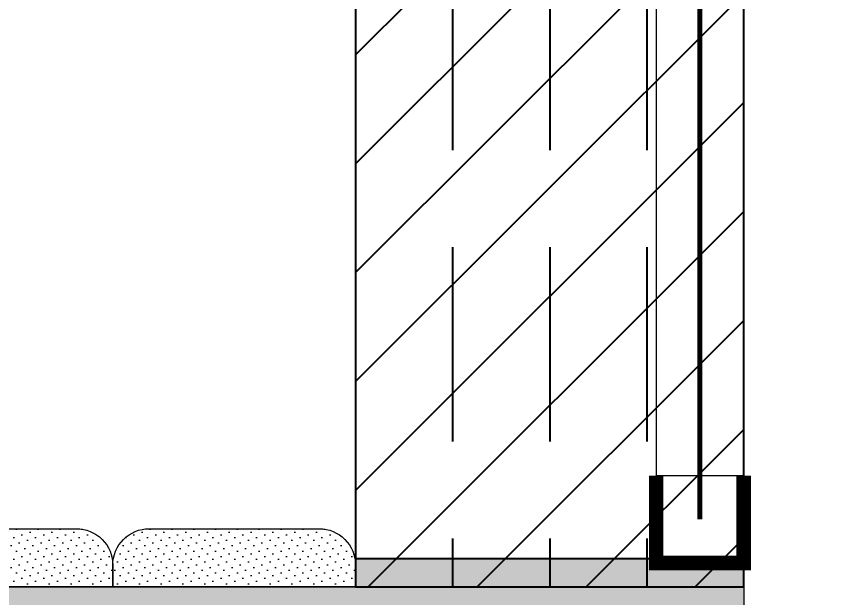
# Model space of a CAD drawing. Header units: millimetres. Extents: x 6676 to 14342, y 3639 to 5293.
# Drawn here: x 7270.09 to 7287.1, y 4689.46 to 4701.43 of the extents above; entities that cross this region are included whole.
import ezdxf

# ---------------------------------------------------------------- set-up
doc = ezdxf.new("R2010")
doc.units = ezdxf.units.MM
doc.linetypes.add('C2_105$0$HD', pattern=[0.3, 0.2, -0.1])
doc.linetypes.add('DASHED', pattern=[19.05, 12.7, -6.35])
doc.layers.get('DEFPOINTS').update_dxf_attribs({"color": 254})
doc.layers.add('1 - bed panels', color=170, linetype='Continuous', lineweight=9)
doc.layers.add('1 - plaster', color=1, linetype='Continuous', lineweight=9)
for name, color, linetype in [('A-Ceiling Color Navy', 156, 'DASHED'), ('A-dim-work', 8, 'Continuous'), ('A-VIEW-20', 1, 'Continuous')]:
    doc.layers.add(name, color=color, linetype=linetype)
doc.styles.add('hebtovna', font='hebtovna', dxfattribs={"width": 0.7})
doc.dimstyles.new('Copy of gl-D10', dxfattribs={"dimtxt": 2, "dimasz": 1, "dimexe": 1, "dimexo": 1, "dimgap": 1, "dimtad": 0, "dimdec": 1, "dimzin": 0, "dimdsep": 46, "dimtxsty": 'hebtovna', "dimblk": 'OBLIQUE', "dimblk1": 'OBLIQUE', "dimblk2": 'OBLIQUE', "dimcen": 0, "dimdle": 0.5, "dimclrd": 256, "dimclre": 256, "dimclrt": 256, "dimadec": 0, "dimazin": 0, "dimtfac": 0.05, "dimtdec": 1, "dimtix": 1, "dimtmove": 2, "dimatfit": 0, "dimfxl": 1, "dimfxlon": 1, "dimtvp": 0.75, "dimtolj": 1, "dimtzin": 0, "dimarcsym": 0})

# ---------------------------------------------------------------- blocks, each defined once
blk = doc.blocks.new('_Oblique')
at = {"color": 0, "linetype": 'ByBlock', "lineweight": -2}
blk.add_line((-0.5, -0.5), (0.5, 0.5), dxfattribs=at)
blk = doc.blocks.new('*D248')
at = {"layer": 'A-dim-work', "color": 6, "lineweight": -2, "transparency": 16777216}
for p, q in [((125.511, 220.5), (125.511, 8.5)), ((124.511, 220), (126.511, 220)), ((124.511, 9), (126.511, 9))]:
    blk.add_line(p, q, dxfattribs=at)
at = {"layer": 'DEFPOINTS', "color": 0, "transparency": 16777216}
for p in [(112, 220), (112, 9), (125.511, 9)]:
    blk.add_point(p, dxfattribs=at)
at = {"layer": 'A-dim-work', "color": 6, "lineweight": -2, "transparency": 16777216}
for p, rotation in [((125.511, 220), 90), ((125.511, 9), 270)]:
    blk.add_blockref('_Oblique', p, dxfattribs=dict(at, rotation=rotation))
at = {"layer": 'A-dim-work', "color": 6, "transparency": 16777216, "insert": (123.261, 114.5), "char_height": 3, "attachment_point": 5, "rotation": 90, "style": 'hebtovna'}
blk.add_mtext('\\A1;211.0', dxfattribs=at)
blk = doc.blocks.new('*D249')
at = {"layer": 'A-dim-work', "color": 6, "lineweight": -2, "transparency": 16777216}
for p, q in [((125.511, 9.5), (125.511, -0.5)), ((124.511, 9), (126.511, 9)), ((124.511, 0), (126.511, 0))]:
    blk.add_line(p, q, dxfattribs=at)
at = {"layer": 'DEFPOINTS', "color": 0, "transparency": 16777216}
for p in [(112, 9), (112, 0), (125.511, 0)]:
    blk.add_point(p, dxfattribs=at)
at = {"layer": 'A-dim-work', "color": 6, "lineweight": -2, "transparency": 16777216}
for p, rotation in [((125.511, 9), 90), ((125.511, 0), 270)]:
    blk.add_blockref('_Oblique', p, dxfattribs=dict(at, rotation=rotation))
at = {"layer": 'A-dim-work', "color": 6, "transparency": 16777216, "insert": (123.261, 4.5), "char_height": 3, "attachment_point": 5, "rotation": 90, "style": 'hebtovna'}
blk.add_mtext('\\A1;9.0', dxfattribs=at)
blk = doc.blocks.new('ddd')
at = {"layer": '1 - plaster', "const_width": 0.3}
blk.add_lwpolyline([(0, -1.8), (0, 0), (-1.8, 0), (-1.8, -1.8)], dxfattribs=at)
at = {"layer": '1 - plaster'}
for points in [[(0, 0), (0, -1.8), (-1.8, -1.8), (-1.8, 0)], [(-1.8, -70), (-1.8, 0), (0, 0), (0, -70)]]:
    blk.add_lwpolyline(points, close=True, dxfattribs=at)
at = {"layer": 'A-Ceiling Color Navy', "ltscale": 0.01, "const_width": 0.1}
blk.add_lwpolyline([(-0.9, -69.1), (-0.9, -0.9)], dxfattribs=at)
blk = doc.blocks.new('det2')
at = {"layer": '1 - bed panels', "true_color": 0xc2c2c2}
h = blk.add_hatch(dxfattribs=at)
h.set_pattern_fill('LINE', color=9, scale=1.575, angle=-90)
h.set_pattern_definition([(270, (-7406.43, -5143.807), (5.000625, -2e-15), [])])
edge = h.paths.add_edge_path()
edge.add_arc((3.6604, 8.7615), 9.4954, 98.13188, 262.42821)
edge.add_line((2.4092, -0.6511), (2.3173, 18.1614))
edge = h.paths.add_edge_path()
edge.add_arc((-158.6989, -60.6017), 2, 360, 360.1896)
edge.add_line((-156.699, -60.5951), (-156.6989, -60.6017))
blk = doc.blocks.new('bed')
at = {"layer": '1 - bed panels', "true_color": 0x334acc}
h = blk.add_hatch(dxfattribs=at)
h.set_pattern_fill('DOTS', color=162, scale=0.1, angle=135, style=0)
h.set_pattern_definition([(135, (678.2971, -2035.73852), (-0.168379802, -0.056126601), [0, -0.15875])])
edge = h.paths.add_edge_path()
edge.add_line((94.754, 10.2), (98.254, 10.2))
edge.add_arc((98.254, 9.45), 0.75, 0, 90, ccw=False)
edge.add_line((99.004, 9.45), (99.004, 9))
edge.add_line((99.004, 9), (94.004, 9))
edge.add_line((94.004, 9), (94.004, 9.45))
edge.add_arc((94.754, 9.45), 0.75, 90, 180, ccw=False)
h = blk.add_hatch(dxfattribs=at)
h.set_pattern_fill('DOTS', color=162, scale=0.1, angle=135, style=0)
h.set_pattern_definition([(135, (683.2971, -2035.73852), (-0.168379802, -0.056126601), [0, -0.15875])])
edge = h.paths.add_edge_path()
edge.add_line((99.754, 10.2), (103.254, 10.2))
edge.add_arc((103.254, 9.45), 0.75, 0, 90, ccw=False)
edge.add_line((104.004, 9.45), (104.004, 9))
edge.add_line((104.004, 9), (99.004, 9))
edge.add_line((99.004, 9), (99.004, 9.45))
edge.add_arc((99.754, 9.45), 0.75, 90, 180, ccw=False)
at = {"layer": '1 - plaster', "true_color": 0xe0a352}
blk.add_hatch(color=33, dxfattribs=at).paths.add_polyline_path([(0, 7.2), (0, 9), (112, 9), (112, 7.2)])
at = {"layer": 'A-dim-work'}
h = blk.add_hatch(dxfattribs=at)
h.set_pattern_fill('ANSI31', color=256, scale=0.5)
h.set_pattern_definition([(45, (-6926.9524, -4680.978), (-1.12253202, 1.12253202), [])])
h.paths.add_polyline_path([(104.004, 9), (112, 9), (112, 220), (104.004, 220)])
h = blk.add_hatch(color=256, dxfattribs=at)
h.dxf.hatch_style = 1
h.paths.add_polyline_path([(104.004, 9), (112, 9), (112, 9.581), (104.004, 9.581)])
at = {"layer": '1 - bed panels'}
for points in [[(94.754, 10.2), (98.254, 10.2, -0.414214), (99.004, 9.45), (99.004, 9), (94.004, 9), (94.004, 9.45, -0.414214)], [(99.754, 10.2), (103.254, 10.2, -0.414214), (104.004, 9.45), (104.004, 9), (99.004, 9), (99.004, 9.45, -0.414214)]]:
    blk.add_lwpolyline(points, format="xyb", close=True, dxfattribs=at)
at = {"layer": '1 - plaster'}
blk.add_line((112, 9), (112, 151.8), dxfattribs=at)
blk.add_lwpolyline([(112, 9), (112, 7.2), (0, 7.2), (0, 9), (112, 9)], dxfattribs=at)
blk.add_lwpolyline([(0, 7.2), (0, 9), (112, 9), (112, 7.2)], close=True, dxfattribs=at)
at = {"layer": 'A-dim-work'}
for points in [[(104.004, 9), (112, 9), (112, 220), (104.004, 220)], [(104.004, 9), (112, 9), (112, 9.581), (104.004, 9.581)]]:
    blk.add_lwpolyline(points, close=True, dxfattribs=at)
at = {"layer": 'A-VIEW-20', "linetype": 'C2_105$0$HD', "ltscale": 20}
for points in [[(106.003, 220), (106.003, 9)], [(108.003, 220), (108.003, 9)], [(110.003, 220), (110.003, 9)]]:
    blk.add_lwpolyline(points, dxfattribs=at)
at = {"layer": 'A-dim-work'}
for base, p1, p2, picture, middle in [((125.511, 9), (112, 220), (112, 9), '*D248', (123.261, 114.5)), ((125.511, 0), (112, 9), (112, 0), '*D249', (123.261, 4.5))]:
    dim = blk.add_linear_dim(base=base, p1=p1, p2=p2, angle=90, dimstyle='Copy of gl-D10', override={"dimtxt": 3, "dimclrd": 6, "dimclre": 6, "dimclrt": 6}, dxfattribs=at)
    dim.commit()
    dim.dimension.update_dxf_attribs({"geometry": picture, "text_midpoint": middle})

msp = doc.modelspace()

# ---------------------------------------------------------------- block references
at = {"layer": 'A-dim-work'}
msp.add_blockref('bed', (7173.065, 4680.678), dxfattribs=at)
at = {"layer": 'A-dim-work', "xscale": 10, "yscale": 10, "zscale": 10}
msp.add_blockref('det2', (8242.848, 4669.852), dxfattribs=at)
at = {"layer": 'A-dim-work', "xscale": -1, "rotation": 180}
msp.add_blockref('ddd', (7285.061, 4690.17), dxfattribs=at)

doc.saveas('drawing.dxf')
